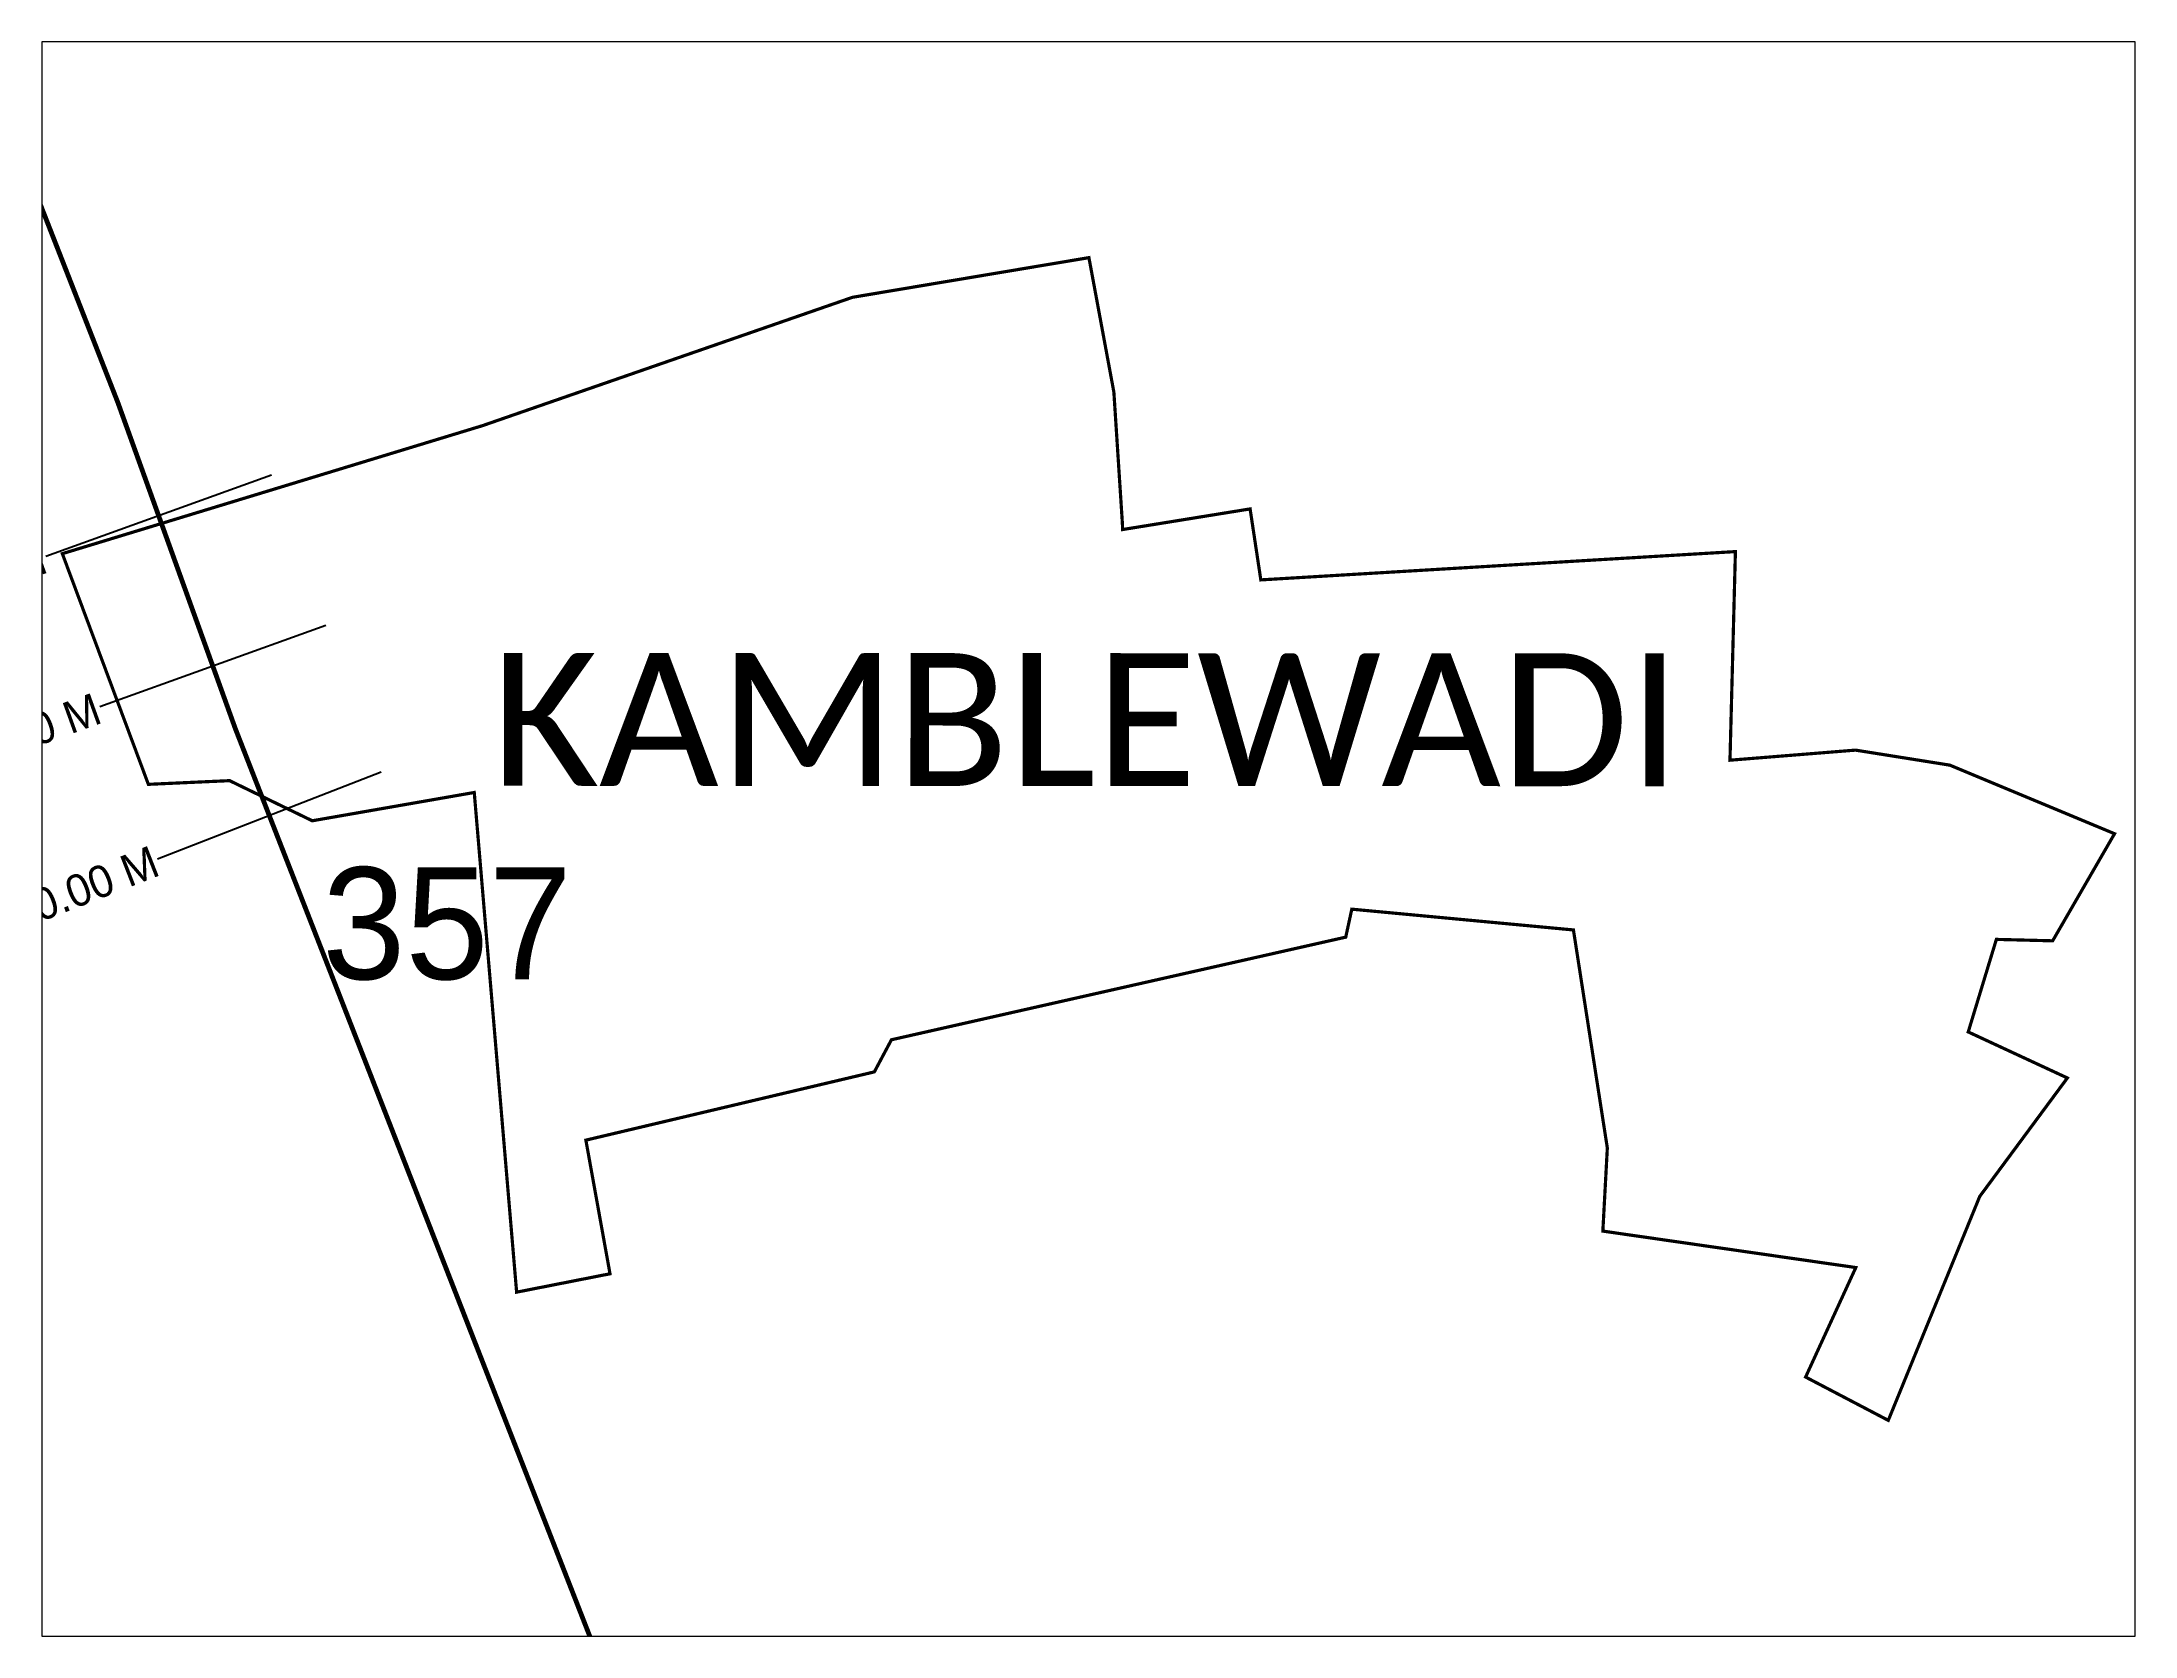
# Paper-space layout 'Global Mapper Layout' of a CAD drawing. Header units: feet, sheet in inches. Extents: x 0 to 10.5, y 0 to 8.
# The model-space entities are those that its viewports show. They can reach past a viewport. Long polylines and large blocks are cut down to what shows.
import ezdxf
from ezdxf.enums import TextEntityAlignment as Align

# ---------------------------------------------------------------- set-up
doc = ezdxf.new("R2010")
doc.units = ezdxf.units.FT
doc.header["$MEASUREMENT"] = 0
for name, color, linetype in [('CS', 134, 'Continuous'), ('CSMark', 6, 'Continuous'), ('NATURALLY PROTECTED', 3, 'Continuous'), ('VILLAGE NAME', 250, 'Continuous')]:
    doc.layers.add(name, color=color, linetype=linetype)

msp = doc.modelspace()

# ---------------------------------------------------------------- linework, layer by layer
at = {"color": 6, "const_width": 2}
msp.add_lwpolyline([(353528.3, 1751426.8), (353791.1, 1751506.9), (354022.5, 1751587.2), (354170.3, 1751612), (354185.9, 1751527.9), (354191.2, 1751446.2), (354191.4, 1751441.9), (354271.1, 1751454.8), (354277.8, 1751410.4), (354574.6, 1751428.1), (354571.2, 1751297.6), (354649.7, 1751303.9), (354708.7, 1751294.5), (354811.7, 1751251.6), (354773, 1751184.6), (354737.8, 1751185.5), (354720.2, 1751127.6), (354782.2, 1751098.8), (354727.4, 1751024.7), (354670.2, 1750884.6), (354618.5, 1750911.7), (354649.9, 1750980.2), (354491.7, 1751003), (354494.5, 1751055), (354473.3, 1751191.4), (354334.7, 1751204.4), (354330.9, 1751186.9), (354046.8, 1751122.7), (354036.1, 1751102.6), (353855.7, 1751059.9), (353870.8, 1750976.3), (353812.4, 1750964.8), (353785.9, 1751277.4), (353684.6, 1751259.7), (353632.9, 1751284.8), (353582.1, 1751282.5), (353528.3, 1751426.8)], dxfattribs=at)
at = {"layer": 'CS'}
for p, q in [((353659.1, 1751475.9), (353518, 1751425.1)), ((353693, 1751381.9), (353551.8, 1751331)), ((353727.6, 1751290.2), (353587.9, 1751235.6))]:
    msp.add_line(p, q, dxfattribs=at)
at = {"layer": 'NATURALLY PROTECTED', "const_width": 3, "flags": 128}
msp.add_lwpolyline([(353358, 1752054.1), (353380.2, 1751988.4), (353449.5, 1751811.4), (353497.2, 1751689.6), (353563, 1751521.4), (353636.5, 1751317.3), (353714.9, 1751116.5), (353799.1, 1750900.7), (353847.7, 1750776.3), (353882.3, 1750687.6), (353929.1, 1750542.9), (353975.9, 1750416.9)], dxfattribs=at)

# ---------------------------------------------------------------- texts
at = {"insert": (353690.8, 1751230.6), "char_height": 70, "attachment_point": 1}
msp.add_mtext_dynamic_manual_height_columns('357', width=95.172, gutter_width=1, heights=[0], dxfattribs=at)
at = {"layer": 'CSMark'}
for s, rotation, p in [('SI-CH712000.00 M', 19.798, (353517, 1751424.8)), ('SI-CH712100.00 M', 19.798, (353550.9, 1751330.7)), ('SI-CH712200.00 M', 21.3229, (353586.9, 1751235.3))]:
    msp.add_text(s, height=20, rotation=rotation, dxfattribs=at).set_placement(p, align=Align.MIDDLE_RIGHT)
at = {"layer": 'VILLAGE NAME', "insert": (353796.6, 1751364.7), "char_height": 83.12, "attachment_point": 1, "rotation": 359.9793}
msp.add_mtext_dynamic_manual_height_columns('{\\fCalibri|b0|i0|c0|p34;KAMBLEWADI}', width=820.213, gutter_width=415.6, heights=[83.5], dxfattribs=at)

psp = doc.layouts.new('Global Mapper Layout')

# ---------------------------------------------------------------- viewports
at = {"layer": '0'}
psp.add_viewport(center=(5.25, 4), size=(10.5, 8), view_center_point=(354170.036, 1751248.3), view_height=997.39758, dxfattribs=at)

doc.saveas('drawing.dxf')
